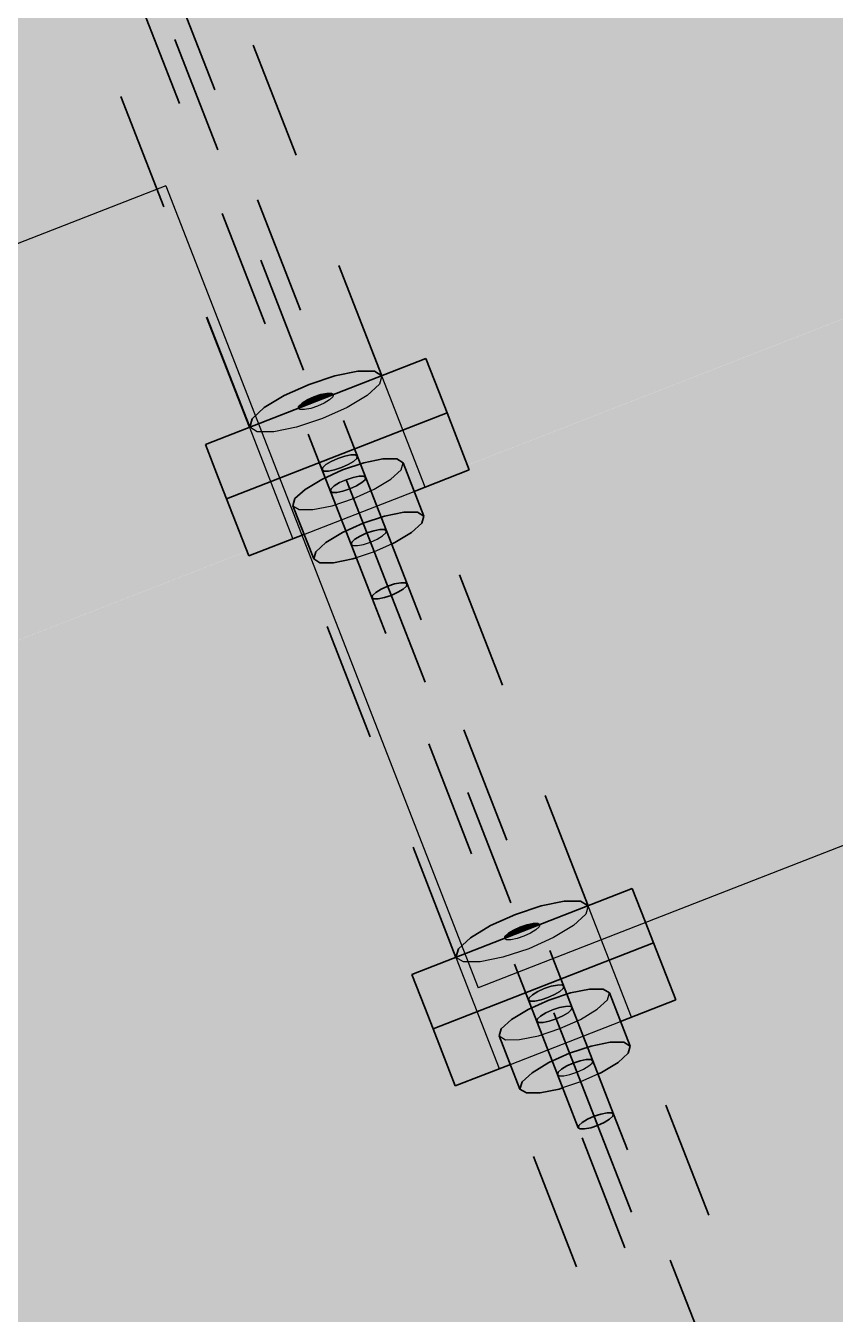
# Model space of a CAD drawing. Header units: metres. Extents: x 2688466 to 2688595, y 1221626 to 1221756.
# Drawn here: x 2688502.209 to 2688502.893, y 1221710.036 to 1221711.125 of the extents above; entities that cross this region are included whole.
import ezdxf

# ---------------------------------------------------------------- set-up
doc = ezdxf.new("R2010")
doc.units = ezdxf.units.M
doc.linetypes.add('AUSGEZOGEN', pattern=[0])
doc.linetypes.add('VERDECKT2_S2', pattern=[0.15, 0.1, -0.05])
doc.layers.add('Beton Ansicht', color=7, linetype='AUSGEZOGEN', lineweight=35)
doc.layers.add('Standard', color=7, linetype='AUSGEZOGEN', lineweight=13)

msp = doc.modelspace()

# ---------------------------------------------------------------- hatches: boundary and pattern name
at = {"layer": 'Beton Ansicht', "linetype": 'AUSGEZOGEN', "lineweight": 13, "true_color": 0xffff1c, "transparency": 33554687}
for points in [[(2688502.5582, 1221710.8158), (2688502.5473, 1221710.8437), (2688502.361, 1221710.7711), (2688502.3718, 1221710.7432)], [(2688502.3718, 1221710.7432), (2688502.3788, 1221710.7252), (2688502.5652, 1221710.7978), (2688502.5582, 1221710.8158)], [(2688502.3788, 1221710.7252), (2688502.3976, 1221710.677), (2688502.4442, 1221710.6951), (2688502.4348, 1221710.7193), (2688502.4366, 1221710.7253), (2688502.4452, 1221710.7331), (2688502.4592, 1221710.7416), (2688502.4767, 1221710.7495), (2688502.4949, 1221710.7555), (2688502.511, 1221710.7588), (2688502.5227, 1221710.7588), (2688502.528, 1221710.7556), (2688502.5374, 1221710.7314), (2688502.584, 1221710.7496), (2688502.5652, 1221710.7978)]]:
    msp.add_hatch(color=2, dxfattribs=at).paths.add_polyline_path(points)
at = {"layer": 'Beton Ansicht', "linetype": 'AUSGEZOGEN', "lineweight": 13, "transparency": 33554687}
for points in [[(2688502.4426, 1221710.806), (2688502.4398, 1221710.8035), (2688502.4404, 1221710.802), (2688502.4436, 1221710.8033)], [(2688502.4471, 1221710.8087), (2688502.4426, 1221710.806), (2688502.4436, 1221710.8033), (2688502.4485, 1221710.8052)], [(2688502.4527, 1221710.8112), (2688502.4471, 1221710.8087), (2688502.4485, 1221710.8052), (2688502.4542, 1221710.8074)], [(2688502.4585, 1221710.8132), (2688502.4527, 1221710.8112), (2688502.4542, 1221710.8074), (2688502.4599, 1221710.8096)], [(2688502.4636, 1221710.8142), (2688502.4585, 1221710.8132), (2688502.4599, 1221710.8096), (2688502.4647, 1221710.8115)], [(2688502.4674, 1221710.8142), (2688502.4636, 1221710.8142), (2688502.4647, 1221710.8115), (2688502.4679, 1221710.8127)], [(2688502.4691, 1221710.8132), (2688502.4674, 1221710.8142), (2688502.4679, 1221710.8127)], [(2688502.4398, 1221710.8035), (2688502.4393, 1221710.8016), (2688502.4404, 1221710.802)], [(2688502.4942, 1221710.7045), (2688502.5124, 1221710.7105), (2688502.4949, 1221710.7555), (2688502.4767, 1221710.7495)], [(2688502.5124, 1221710.7105), (2688502.5286, 1221710.7138), (2688502.511, 1221710.7588), (2688502.4949, 1221710.7555)], [(2688502.5286, 1221710.7138), (2688502.5402, 1221710.7138), (2688502.5227, 1221710.7588), (2688502.511, 1221710.7588)], [(2688502.5402, 1221710.7138), (2688502.5455, 1221710.7105), (2688502.528, 1221710.7556), (2688502.5227, 1221710.7588)], [(2688502.4627, 1221710.6881), (2688502.4768, 1221710.6966), (2688502.4592, 1221710.7416), (2688502.4452, 1221710.7331)], [(2688502.4768, 1221710.6966), (2688502.4942, 1221710.7045), (2688502.4767, 1221710.7495), (2688502.4592, 1221710.7416)], [(2688502.4541, 1221710.6803), (2688502.4627, 1221710.6881), (2688502.4452, 1221710.7331), (2688502.4366, 1221710.7253)], [(2688502.4524, 1221710.6743), (2688502.4541, 1221710.6803), (2688502.4366, 1221710.7253), (2688502.4348, 1221710.7193)], [(2688502.5211, 1221710.6882), (2688502.5352, 1221710.6967), (2688502.5438, 1221710.7046), (2688502.5455, 1221710.7105), (2688502.5402, 1221710.7138), (2688502.5286, 1221710.7138), (2688502.5124, 1221710.7105), (2688502.4942, 1221710.7045), (2688502.4768, 1221710.6966), (2688502.4627, 1221710.6881), (2688502.4541, 1221710.6803), (2688502.4524, 1221710.6743), (2688502.4577, 1221710.671), (2688502.4693, 1221710.671), (2688502.4855, 1221710.6743), (2688502.4884, 1221710.6753), (2688502.484, 1221710.6866), (2688502.4846, 1221710.6885), (2688502.4873, 1221710.691), (2688502.4918, 1221710.6937), (2688502.4974, 1221710.6963), (2688502.5033, 1221710.6982), (2688502.5084, 1221710.6992), (2688502.5121, 1221710.6992), (2688502.5139, 1221710.6982), (2688502.5183, 1221710.6869)], [(2688502.515, 1221710.6513), (2688502.5208, 1221710.6532), (2688502.5033, 1221710.6982), (2688502.4974, 1221710.6963)], [(2688502.5208, 1221710.6532), (2688502.526, 1221710.6542), (2688502.5084, 1221710.6992), (2688502.5033, 1221710.6982)], [(2688502.526, 1221710.6542), (2688502.5297, 1221710.6542), (2688502.5121, 1221710.6992), (2688502.5084, 1221710.6992)], [(2688502.5297, 1221710.6542), (2688502.5314, 1221710.6532), (2688502.5139, 1221710.6982), (2688502.5121, 1221710.6992)], [(2688502.5016, 1221710.6416), (2688502.5021, 1221710.6435), (2688502.4846, 1221710.6885), (2688502.484, 1221710.6866)], [(2688502.5021, 1221710.6435), (2688502.5049, 1221710.646), (2688502.4873, 1221710.691), (2688502.4846, 1221710.6885)], [(2688502.5049, 1221710.646), (2688502.5094, 1221710.6487), (2688502.4918, 1221710.6937), (2688502.4873, 1221710.691)], [(2688502.5094, 1221710.6487), (2688502.515, 1221710.6513), (2688502.4974, 1221710.6963), (2688502.4918, 1221710.6937)], [(2688502.5281, 1221710.6488), (2688502.5308, 1221710.6513), (2688502.5314, 1221710.6532), (2688502.5297, 1221710.6542), (2688502.526, 1221710.6542), (2688502.5208, 1221710.6532), (2688502.515, 1221710.6513), (2688502.5094, 1221710.6487), (2688502.5049, 1221710.646), (2688502.5021, 1221710.6435), (2688502.5016, 1221710.6416), (2688502.5033, 1221710.6406), (2688502.507, 1221710.6406), (2688502.5122, 1221710.6416), (2688502.518, 1221710.6435), (2688502.5236, 1221710.6461)], [(2688502.6215, 1221710.3607), (2688502.617, 1221710.358), (2688502.6181, 1221710.3553), (2688502.6229, 1221710.3572)], [(2688502.6271, 1221710.3632), (2688502.6215, 1221710.3607), (2688502.6229, 1221710.3572), (2688502.6286, 1221710.3594)], [(2688502.633, 1221710.3652), (2688502.6271, 1221710.3632), (2688502.6286, 1221710.3594), (2688502.6343, 1221710.3616)], [(2688502.6381, 1221710.3662), (2688502.633, 1221710.3652), (2688502.6343, 1221710.3616), (2688502.6392, 1221710.3635)], [(2688502.6418, 1221710.3662), (2688502.6381, 1221710.3662), (2688502.6392, 1221710.3635), (2688502.6424, 1221710.3647)], [(2688502.6435, 1221710.3652), (2688502.6418, 1221710.3662), (2688502.6424, 1221710.3647)], [(2688502.6143, 1221710.3555), (2688502.6137, 1221710.3536), (2688502.6149, 1221710.354)], [(2688502.617, 1221710.358), (2688502.6143, 1221710.3555), (2688502.6149, 1221710.354), (2688502.6181, 1221710.3553)], [(2688502.6687, 1221710.2565), (2688502.6869, 1221710.2625), (2688502.6694, 1221710.3075), (2688502.6512, 1221710.3015)], [(2688502.6869, 1221710.2625), (2688502.703, 1221710.2658), (2688502.6855, 1221710.3108), (2688502.6694, 1221710.3075)], [(2688502.703, 1221710.2658), (2688502.7147, 1221710.2658), (2688502.6971, 1221710.3108), (2688502.6855, 1221710.3108)], [(2688502.7147, 1221710.2658), (2688502.72, 1221710.2626), (2688502.7025, 1221710.3076), (2688502.6971, 1221710.3108)], [(2688502.6512, 1221710.2486), (2688502.6687, 1221710.2565), (2688502.6512, 1221710.3015), (2688502.6337, 1221710.2936)], [(2688502.6286, 1221710.2323), (2688502.6371, 1221710.2401), (2688502.6196, 1221710.2851), (2688502.611, 1221710.2773)], [(2688502.6371, 1221710.2401), (2688502.6512, 1221710.2486), (2688502.6337, 1221710.2936), (2688502.6196, 1221710.2851)], [(2688502.6268, 1221710.2263), (2688502.6286, 1221710.2323), (2688502.611, 1221710.2773), (2688502.6093, 1221710.2713)], [(2688502.6956, 1221710.2402), (2688502.7097, 1221710.2487), (2688502.7183, 1221710.2566), (2688502.72, 1221710.2626), (2688502.7147, 1221710.2658), (2688502.703, 1221710.2658), (2688502.6869, 1221710.2625), (2688502.6687, 1221710.2565), (2688502.6512, 1221710.2486), (2688502.6371, 1221710.2401), (2688502.6286, 1221710.2323), (2688502.6268, 1221710.2263), (2688502.6322, 1221710.223), (2688502.6438, 1221710.2231), (2688502.6599, 1221710.2263), (2688502.6629, 1221710.2273), (2688502.6585, 1221710.2386), (2688502.6591, 1221710.2405), (2688502.6618, 1221710.243), (2688502.6663, 1221710.2458), (2688502.6719, 1221710.2483), (2688502.6777, 1221710.2502), (2688502.6829, 1221710.2512), (2688502.6866, 1221710.2512), (2688502.6883, 1221710.2502), (2688502.6927, 1221710.2389)], [(2688502.6894, 1221710.2033), (2688502.6953, 1221710.2052), (2688502.6777, 1221710.2502), (2688502.6719, 1221710.2483)], [(2688502.6953, 1221710.2052), (2688502.7004, 1221710.2062), (2688502.6829, 1221710.2512), (2688502.6777, 1221710.2502)], [(2688502.7004, 1221710.2062), (2688502.7041, 1221710.2062), (2688502.6866, 1221710.2512), (2688502.6829, 1221710.2512)], [(2688502.7041, 1221710.2062), (2688502.7058, 1221710.2052), (2688502.6883, 1221710.2502), (2688502.6866, 1221710.2512)], [(2688502.676, 1221710.1936), (2688502.6766, 1221710.1955), (2688502.6591, 1221710.2405), (2688502.6585, 1221710.2386)], [(2688502.6766, 1221710.1955), (2688502.6793, 1221710.198), (2688502.6618, 1221710.243), (2688502.6591, 1221710.2405)], [(2688502.6793, 1221710.198), (2688502.6838, 1221710.2007), (2688502.6663, 1221710.2458), (2688502.6618, 1221710.243)], [(2688502.6838, 1221710.2007), (2688502.6894, 1221710.2033), (2688502.6719, 1221710.2483), (2688502.6663, 1221710.2458)], [(2688502.7025, 1221710.2008), (2688502.7053, 1221710.2033), (2688502.7058, 1221710.2052), (2688502.7041, 1221710.2062), (2688502.7004, 1221710.2062), (2688502.6953, 1221710.2052), (2688502.6894, 1221710.2033), (2688502.6838, 1221710.2007), (2688502.6793, 1221710.198), (2688502.6766, 1221710.1955), (2688502.676, 1221710.1936), (2688502.6777, 1221710.1926), (2688502.6815, 1221710.1926), (2688502.6866, 1221710.1936), (2688502.6924, 1221710.1955), (2688502.698, 1221710.1981)]]:
    msp.add_hatch(color=5, dxfattribs=at).paths.add_polyline_path(points)
at = {"layer": 'Beton Ansicht', "linetype": 'AUSGEZOGEN', "lineweight": 13, "true_color": 0x00f5f5, "transparency": 33554687}
for points in [[(2688502.7327, 1221710.3678), (2688502.7218, 1221710.3957), (2688502.5355, 1221710.3231), (2688502.5463, 1221710.2952)], [(2688502.5463, 1221710.2952), (2688502.5533, 1221710.2772), (2688502.7397, 1221710.3498), (2688502.7327, 1221710.3678)], [(2688502.5533, 1221710.2772), (2688502.5721, 1221710.229), (2688502.6187, 1221710.2471), (2688502.6093, 1221710.2713), (2688502.611, 1221710.2773), (2688502.6196, 1221710.2851), (2688502.6337, 1221710.2936), (2688502.6512, 1221710.3015), (2688502.6694, 1221710.3075), (2688502.6855, 1221710.3108), (2688502.6971, 1221710.3108), (2688502.7025, 1221710.3076), (2688502.7119, 1221710.2834), (2688502.7585, 1221710.3016), (2688502.7397, 1221710.3498)]]:
    msp.add_hatch(color=4, dxfattribs=at).paths.add_polyline_path(points)
at = {"layer": 'Standard', "linetype": 'AUSGEZOGEN', "lineweight": 13, "transparency": 33554559}
h = msp.add_hatch(color=7, dxfattribs=at)
h.set_gradient(color1=(140, 255, 140), color2=(140, 255, 140), one_color=1)
h.paths.add_polyline_path([(2688507.7296, 1221713.2983), (2688497.1177, 1221709.1655), (2688496.6224, 1221708.9726), (2688496.8051, 1221708.5036), (2688507.9123, 1221712.8293)], flags=0)
at = {"layer": 'Standard', "linetype": 'AUSGEZOGEN', "lineweight": 25, "transparency": 33554687}
h = msp.add_hatch(dxfattribs=at)
h.set_pattern_fill('MUSTER', scale=0.7275, angle=201.28, style=0, pattern_type=2)
h.set_pattern_definition([(201.28, (2688527.21626, 1221729.27115), (-0.413869, -0.941926), [0.7275, -0.7275]), (291.28, (2688527.21626, 1221729.27115), (0.941926, -0.413869), [0.7275, -0.7275])])
h.paths.add_polyline_path([(2688496.6224, 1221708.9726), (2688496.8051, 1221708.5036), (2688501.5164, 1221710.3382), (2688502.4685, 1221709.6683), (2688508.2642, 1221711.9256), (2688507.7296, 1221713.2983), (2688497.1177, 1221709.1655)], flags=0)
at = {"layer": 'Standard', "linetype": 'AUSGEZOGEN', "lineweight": 13, "transparency": 33554559}
h = msp.add_hatch(color=7, dxfattribs=at)
h.set_gradient(color1=(140, 255, 140), color2=(140, 255, 140), one_color=1)
h.paths.add_polyline_path([(2688501.5163, 1221710.3383), (2688502.4685, 1221709.6683), (2688508.2643, 1221711.9254), (2688507.9124, 1221712.8291)], flags=0)

# ---------------------------------------------------------------- linework, layer by layer
at = {"layer": 'Beton Ansicht', "linetype": 'VERDECKT2_S2', "lineweight": 35, "transparency": 33554687}
for p, q in [((2688502.5165, 1221710.6474), (2688498.9431, 1221719.8226)), ((2688502.5101, 1221710.8291), (2688499.0047, 1221719.8299)), ((2688502.5139, 1221710.6982), (2688498.9637, 1221719.8139)), ((2688502.484, 1221710.6866), (2688498.9339, 1221719.8023)), ((2688502.3983, 1221710.7856), (2688498.8929, 1221719.7863)), ((2688502.3983, 1221710.7856), (2688499.7684, 1221717.5382)), ((2688502.3982, 1221710.7856), (2688499.9429, 1221717.0902)), ((2688502.6845, 1221710.3812), (2688502.5467, 1221710.7351)), ((2688502.5727, 1221710.3376), (2688502.4349, 1221710.6915)), ((2688502.5727, 1221710.3376), (2688502.4349, 1221710.6915)), ((2688502.6883, 1221710.2502), (2688502.5314, 1221710.6532)), ((2688502.6917, 1221710.1974), (2688502.5165, 1221710.6474)), ((2688502.6585, 1221710.2386), (2688502.5016, 1221710.6416)), ((2688502.859, 1221709.9332), (2688502.7212, 1221710.2871)), ((2688502.7472, 1221709.8896), (2688502.6094, 1221710.2435)), ((2688502.8662, 1221709.7494), (2688502.6909, 1221710.1994)), ((2688502.8628, 1221709.8022), (2688502.7058, 1221710.2052)), ((2688502.7882, 1221709.9056), (2688502.676, 1221710.1936))]:
    msp.add_line(p, q, dxfattribs=at)
at = {"layer": 'Beton Ansicht', "linetype": 'AUSGEZOGEN', "lineweight": 35, "transparency": 33554687}
for p, q in [((2688502.361, 1221710.7711), (2688502.5473, 1221710.8437)), ((2688502.5582, 1221710.8158), (2688502.5473, 1221710.8437)), ((2688502.4485, 1221710.8218), (2688502.4704, 1221710.8291)), ((2688502.4704, 1221710.8291), (2688502.4897, 1221710.833)), ((2688502.4897, 1221710.833), (2688502.5037, 1221710.833)), ((2688502.5037, 1221710.833), (2688502.5101, 1221710.8291)), ((2688502.4276, 1221710.8124), (2688502.4485, 1221710.8218)), ((2688502.4106, 1221710.8022), (2688502.4276, 1221710.8124)), ((2688502.4398, 1221710.8035), (2688502.4426, 1221710.806)), ((2688502.4426, 1221710.806), (2688502.4471, 1221710.8087)), ((2688502.4471, 1221710.8087), (2688502.4527, 1221710.8112)), ((2688502.4527, 1221710.8112), (2688502.4585, 1221710.8132)), ((2688502.4585, 1221710.8132), (2688502.4636, 1221710.8142)), ((2688502.4636, 1221710.8142), (2688502.4674, 1221710.8142)), ((2688502.4674, 1221710.8142), (2688502.4691, 1221710.8132)), ((2688502.5582, 1221710.8158), (2688502.5652, 1221710.7978)), ((2688502.5652, 1221710.7978), (2688502.3788, 1221710.7252)), ((2688502.4004, 1221710.7928), (2688502.4106, 1221710.8022)), ((2688502.4393, 1221710.8016), (2688502.4398, 1221710.8035)), ((2688502.584, 1221710.7496), (2688502.5652, 1221710.7978)), ((2688502.3983, 1221710.7856), (2688502.4004, 1221710.7928)), ((2688502.361, 1221710.7711), (2688502.3718, 1221710.7432)), ((2688502.4949, 1221710.7555), (2688502.4767, 1221710.7495)), ((2688502.511, 1221710.7588), (2688502.4949, 1221710.7555)), ((2688502.5227, 1221710.7588), (2688502.511, 1221710.7588)), ((2688502.528, 1221710.7556), (2688502.5227, 1221710.7588)), ((2688502.528, 1221710.7556), (2688502.5455, 1221710.7105)), ((2688502.3718, 1221710.7432), (2688502.3788, 1221710.7252)), ((2688502.4592, 1221710.7416), (2688502.4452, 1221710.7331)), ((2688502.4767, 1221710.7495), (2688502.4592, 1221710.7416)), ((2688502.5374, 1221710.7314), (2688502.584, 1221710.7496)), ((2688502.4452, 1221710.7331), (2688502.4366, 1221710.7253)), ((2688502.3788, 1221710.7252), (2688502.3976, 1221710.677)), ((2688502.4366, 1221710.7253), (2688502.4348, 1221710.7193)), ((2688502.4348, 1221710.7193), (2688502.4524, 1221710.6743)), ((2688502.4942, 1221710.7045), (2688502.5124, 1221710.7105)), ((2688502.5124, 1221710.7105), (2688502.5286, 1221710.7138)), ((2688502.5286, 1221710.7138), (2688502.5402, 1221710.7138)), ((2688502.5402, 1221710.7138), (2688502.5455, 1221710.7105)), ((2688502.5455, 1221710.7105), (2688502.5438, 1221710.7046)), ((2688502.4768, 1221710.6966), (2688502.4942, 1221710.7045)), ((2688502.5033, 1221710.6982), (2688502.4974, 1221710.6963)), ((2688502.5084, 1221710.6992), (2688502.5033, 1221710.6982)), ((2688502.5121, 1221710.6992), (2688502.5084, 1221710.6992)), ((2688502.5139, 1221710.6982), (2688502.5121, 1221710.6992)), ((2688502.5314, 1221710.6532), (2688502.5139, 1221710.6982)), ((2688502.5352, 1221710.6967), (2688502.5211, 1221710.6882)), ((2688502.5438, 1221710.7046), (2688502.5352, 1221710.6967)), ((2688502.3976, 1221710.677), (2688502.4442, 1221710.6951)), ((2688502.4541, 1221710.6803), (2688502.4627, 1221710.6881)), ((2688502.4627, 1221710.6881), (2688502.4768, 1221710.6966)), ((2688502.4846, 1221710.6885), (2688502.484, 1221710.6866)), ((2688502.5016, 1221710.6416), (2688502.484, 1221710.6866)), ((2688502.4873, 1221710.691), (2688502.4846, 1221710.6885)), ((2688502.4918, 1221710.6937), (2688502.4873, 1221710.691)), ((2688502.4974, 1221710.6963), (2688502.4918, 1221710.6937)), ((2688502.5211, 1221710.6882), (2688502.5183, 1221710.6869)), ((2688502.4524, 1221710.6743), (2688502.4541, 1221710.6803)), ((2688502.4884, 1221710.6753), (2688502.4855, 1221710.6743)), ((2688502.4577, 1221710.671), (2688502.4524, 1221710.6743)), ((2688502.4693, 1221710.671), (2688502.4577, 1221710.671)), ((2688502.4855, 1221710.6743), (2688502.4693, 1221710.671)), ((2688502.515, 1221710.6513), (2688502.5208, 1221710.6532)), ((2688502.5208, 1221710.6532), (2688502.526, 1221710.6542)), ((2688502.526, 1221710.6542), (2688502.5297, 1221710.6542)), ((2688502.5297, 1221710.6542), (2688502.5314, 1221710.6532)), ((2688502.5314, 1221710.6532), (2688502.5308, 1221710.6513)), ((2688502.5016, 1221710.6416), (2688502.5021, 1221710.6435)), ((2688502.5021, 1221710.6435), (2688502.5049, 1221710.646)), ((2688502.5049, 1221710.646), (2688502.5094, 1221710.6487)), ((2688502.5094, 1221710.6487), (2688502.515, 1221710.6513)), ((2688502.518, 1221710.6435), (2688502.5122, 1221710.6416)), ((2688502.5236, 1221710.6461), (2688502.518, 1221710.6435)), ((2688502.5281, 1221710.6488), (2688502.5236, 1221710.6461)), ((2688502.5308, 1221710.6513), (2688502.5281, 1221710.6488)), ((2688502.5033, 1221710.6406), (2688502.5016, 1221710.6416)), ((2688502.507, 1221710.6406), (2688502.5033, 1221710.6406)), ((2688502.5122, 1221710.6416), (2688502.507, 1221710.6406)), ((2688502.5355, 1221710.3231), (2688502.7218, 1221710.3957)), ((2688502.7327, 1221710.3678), (2688502.7218, 1221710.3957)), ((2688502.623, 1221710.3738), (2688502.6448, 1221710.3811)), ((2688502.6448, 1221710.3811), (2688502.6642, 1221710.385)), ((2688502.6642, 1221710.385), (2688502.6781, 1221710.385)), ((2688502.6781, 1221710.385), (2688502.6845, 1221710.3812)), ((2688502.602, 1221710.3644), (2688502.623, 1221710.3738)), ((2688502.5851, 1221710.3542), (2688502.602, 1221710.3644)), ((2688502.617, 1221710.358), (2688502.6215, 1221710.3607)), ((2688502.6215, 1221710.3607), (2688502.6271, 1221710.3632)), ((2688502.6271, 1221710.3632), (2688502.633, 1221710.3652)), ((2688502.633, 1221710.3652), (2688502.6381, 1221710.3662)), ((2688502.6381, 1221710.3662), (2688502.6418, 1221710.3662)), ((2688502.6418, 1221710.3662), (2688502.6435, 1221710.3652)), ((2688502.7327, 1221710.3678), (2688502.7397, 1221710.3498)), ((2688502.7397, 1221710.3498), (2688502.5533, 1221710.2772)), ((2688502.5748, 1221710.3448), (2688502.5851, 1221710.3542)), ((2688502.6137, 1221710.3536), (2688502.6143, 1221710.3555)), ((2688502.6143, 1221710.3555), (2688502.617, 1221710.358)), ((2688502.7585, 1221710.3016), (2688502.7397, 1221710.3498)), ((2688502.5727, 1221710.3376), (2688502.5748, 1221710.3448)), ((2688502.5355, 1221710.3231), (2688502.5463, 1221710.2952)), ((2688502.6694, 1221710.3075), (2688502.6512, 1221710.3015)), ((2688502.6855, 1221710.3108), (2688502.6694, 1221710.3075)), ((2688502.6971, 1221710.3108), (2688502.6855, 1221710.3108)), ((2688502.7025, 1221710.3076), (2688502.6971, 1221710.3108)), ((2688502.7025, 1221710.3076), (2688502.72, 1221710.2626)), ((2688502.5463, 1221710.2952), (2688502.5533, 1221710.2772)), ((2688502.6512, 1221710.3015), (2688502.6337, 1221710.2936)), ((2688502.7119, 1221710.2834), (2688502.7585, 1221710.3016)), ((2688502.6196, 1221710.2851), (2688502.611, 1221710.2773)), ((2688502.6337, 1221710.2936), (2688502.6196, 1221710.2851)), ((2688502.5533, 1221710.2772), (2688502.5721, 1221710.229)), ((2688502.611, 1221710.2773), (2688502.6093, 1221710.2713)), ((2688502.6093, 1221710.2713), (2688502.6268, 1221710.2263)), ((2688502.6687, 1221710.2565), (2688502.6869, 1221710.2625)), ((2688502.6869, 1221710.2625), (2688502.703, 1221710.2658)), ((2688502.703, 1221710.2658), (2688502.7147, 1221710.2658)), ((2688502.7147, 1221710.2658), (2688502.72, 1221710.2626)), ((2688502.72, 1221710.2626), (2688502.7183, 1221710.2566)), ((2688502.6512, 1221710.2486), (2688502.6687, 1221710.2565)), ((2688502.6777, 1221710.2502), (2688502.6719, 1221710.2483)), ((2688502.6829, 1221710.2512), (2688502.6777, 1221710.2502)), ((2688502.6866, 1221710.2512), (2688502.6829, 1221710.2512)), ((2688502.6883, 1221710.2502), (2688502.6866, 1221710.2512)), ((2688502.7058, 1221710.2052), (2688502.6883, 1221710.2502)), ((2688502.7183, 1221710.2566), (2688502.7097, 1221710.2487)), ((2688502.5721, 1221710.229), (2688502.6187, 1221710.2471)), ((2688502.6286, 1221710.2323), (2688502.6371, 1221710.2401)), ((2688502.6371, 1221710.2401), (2688502.6512, 1221710.2486)), ((2688502.6591, 1221710.2405), (2688502.6585, 1221710.2386)), ((2688502.6618, 1221710.243), (2688502.6591, 1221710.2405)), ((2688502.6663, 1221710.2458), (2688502.6618, 1221710.243)), ((2688502.6719, 1221710.2483), (2688502.6663, 1221710.2458)), ((2688502.6956, 1221710.2402), (2688502.6927, 1221710.2389)), ((2688502.7097, 1221710.2487), (2688502.6956, 1221710.2402)), ((2688502.6268, 1221710.2263), (2688502.6286, 1221710.2323)), ((2688502.676, 1221710.1936), (2688502.6585, 1221710.2386)), ((2688502.6322, 1221710.223), (2688502.6268, 1221710.2263)), ((2688502.6438, 1221710.2231), (2688502.6322, 1221710.223)), ((2688502.6599, 1221710.2263), (2688502.6438, 1221710.2231)), ((2688502.6629, 1221710.2273), (2688502.6599, 1221710.2263)), ((2688502.6766, 1221710.1955), (2688502.6793, 1221710.198)), ((2688502.6793, 1221710.198), (2688502.6838, 1221710.2007)), ((2688502.6838, 1221710.2007), (2688502.6894, 1221710.2033)), ((2688502.6894, 1221710.2033), (2688502.6953, 1221710.2052)), ((2688502.698, 1221710.1981), (2688502.6924, 1221710.1955)), ((2688502.6953, 1221710.2052), (2688502.7004, 1221710.2062)), ((2688502.7025, 1221710.2008), (2688502.698, 1221710.1981)), ((2688502.7004, 1221710.2062), (2688502.7041, 1221710.2062)), ((2688502.7053, 1221710.2033), (2688502.7025, 1221710.2008)), ((2688502.7041, 1221710.2062), (2688502.7058, 1221710.2052)), ((2688502.7058, 1221710.2052), (2688502.7053, 1221710.2033)), ((2688502.676, 1221710.1936), (2688502.6766, 1221710.1955)), ((2688502.6777, 1221710.1926), (2688502.676, 1221710.1936)), ((2688502.6815, 1221710.1926), (2688502.6777, 1221710.1926)), ((2688502.6866, 1221710.1936), (2688502.6815, 1221710.1926)), ((2688502.6924, 1221710.1955), (2688502.6866, 1221710.1936))]:
    msp.add_line(p, q, dxfattribs=at)
at = {"layer": 'Beton Ansicht', "linetype": 'VERDECKT2_S2', "lineweight": 25, "transparency": 33554687}
for p, q in [((2688502.5101, 1221710.8291), (2688502.508, 1221710.822)), ((2688502.5467, 1221710.7351), (2688502.5101, 1221710.8291)), ((2688502.508, 1221710.822), (2688502.4977, 1221710.8125)), ((2688502.4613, 1221710.806), (2688502.4557, 1221710.8035)), ((2688502.4658, 1221710.8088), (2688502.4613, 1221710.806)), ((2688502.4685, 1221710.8113), (2688502.4658, 1221710.8088)), ((2688502.4691, 1221710.8132), (2688502.4685, 1221710.8113)), ((2688502.4977, 1221710.8125), (2688502.4808, 1221710.8023)), ((2688502.441, 1221710.8005), (2688502.4393, 1221710.8016)), ((2688502.4447, 1221710.8005), (2688502.441, 1221710.8005)), ((2688502.4499, 1221710.8016), (2688502.4447, 1221710.8005)), ((2688502.4557, 1221710.8035), (2688502.4499, 1221710.8016)), ((2688502.4808, 1221710.8023), (2688502.4598, 1221710.7929)), ((2688502.4047, 1221710.7817), (2688502.3983, 1221710.7856)), ((2688502.4349, 1221710.6915), (2688502.3983, 1221710.7856)), ((2688502.438, 1221710.7857), (2688502.4186, 1221710.7817)), ((2688502.4598, 1221710.7929), (2688502.438, 1221710.7857)), ((2688502.4186, 1221710.7817), (2688502.4047, 1221710.7817)), ((2688502.4839, 1221710.7622), (2688502.4787, 1221710.7612)), ((2688502.4787, 1221710.7612), (2688502.4839, 1221710.7622)), ((2688502.4876, 1221710.7623), (2688502.4839, 1221710.7622)), ((2688502.4839, 1221710.7622), (2688502.4876, 1221710.7623)), ((2688502.4893, 1221710.7612), (2688502.4876, 1221710.7623)), ((2688502.4876, 1221710.7623), (2688502.4893, 1221710.7612)), ((2688502.4601, 1221710.7515), (2688502.4595, 1221710.7496)), ((2688502.4595, 1221710.7496), (2688502.4601, 1221710.7515)), ((2688502.4628, 1221710.754), (2688502.4601, 1221710.7515)), ((2688502.4601, 1221710.7515), (2688502.4628, 1221710.754)), ((2688502.4673, 1221710.7568), (2688502.4628, 1221710.754)), ((2688502.4628, 1221710.754), (2688502.4673, 1221710.7568)), ((2688502.4729, 1221710.7593), (2688502.4673, 1221710.7568)), ((2688502.4673, 1221710.7568), (2688502.4729, 1221710.7593)), ((2688502.4701, 1221710.7496), (2688502.4759, 1221710.7516)), ((2688502.4759, 1221710.7516), (2688502.4701, 1221710.7496)), ((2688502.4787, 1221710.7612), (2688502.4729, 1221710.7593)), ((2688502.4729, 1221710.7593), (2688502.4787, 1221710.7612)), ((2688502.4759, 1221710.7516), (2688502.4815, 1221710.7541)), ((2688502.4815, 1221710.7541), (2688502.4759, 1221710.7516)), ((2688502.4815, 1221710.7541), (2688502.486, 1221710.7568)), ((2688502.486, 1221710.7568), (2688502.4815, 1221710.7541)), ((2688502.486, 1221710.7568), (2688502.4888, 1221710.7593)), ((2688502.4888, 1221710.7593), (2688502.486, 1221710.7568)), ((2688502.4888, 1221710.7593), (2688502.4893, 1221710.7612)), ((2688502.4893, 1221710.7612), (2688502.4888, 1221710.7593)), ((2688502.5263, 1221710.7496), (2688502.528, 1221710.7556)), ((2688502.4595, 1221710.7496), (2688502.4612, 1221710.7486)), ((2688502.4612, 1221710.7486), (2688502.4595, 1221710.7496)), ((2688502.4612, 1221710.7486), (2688502.4649, 1221710.7486)), ((2688502.4649, 1221710.7486), (2688502.4612, 1221710.7486)), ((2688502.4649, 1221710.7486), (2688502.4701, 1221710.7496)), ((2688502.4701, 1221710.7496), (2688502.4649, 1221710.7486)), ((2688502.4743, 1221710.7388), (2688502.4799, 1221710.7413)), ((2688502.4799, 1221710.7413), (2688502.4743, 1221710.7388)), ((2688502.4799, 1221710.7413), (2688502.4857, 1221710.7432)), ((2688502.4857, 1221710.7432), (2688502.4799, 1221710.7413)), ((2688502.4857, 1221710.7432), (2688502.4909, 1221710.7442)), ((2688502.4909, 1221710.7442), (2688502.4857, 1221710.7432)), ((2688502.4909, 1221710.7442), (2688502.4946, 1221710.7442)), ((2688502.4946, 1221710.7442), (2688502.4909, 1221710.7442)), ((2688502.4958, 1221710.7413), (2688502.493, 1221710.7388)), ((2688502.493, 1221710.7388), (2688502.4958, 1221710.7413)), ((2688502.4946, 1221710.7442), (2688502.4963, 1221710.7432)), ((2688502.4963, 1221710.7432), (2688502.4946, 1221710.7442)), ((2688502.4963, 1221710.7432), (2688502.4958, 1221710.7413)), ((2688502.4958, 1221710.7413), (2688502.4963, 1221710.7432)), ((2688502.5036, 1221710.7332), (2688502.5177, 1221710.7417)), ((2688502.5177, 1221710.7417), (2688502.5263, 1221710.7496)), ((2688502.4442, 1221710.6951), (2688502.5374, 1221710.7314)), ((2688502.4665, 1221710.7316), (2688502.4671, 1221710.7335)), ((2688502.4671, 1221710.7335), (2688502.4665, 1221710.7316)), ((2688502.4682, 1221710.7306), (2688502.4665, 1221710.7316)), ((2688502.4665, 1221710.7316), (2688502.4682, 1221710.7306)), ((2688502.4671, 1221710.7335), (2688502.4698, 1221710.736)), ((2688502.4698, 1221710.736), (2688502.4671, 1221710.7335)), ((2688502.4719, 1221710.7306), (2688502.4682, 1221710.7306)), ((2688502.4682, 1221710.7306), (2688502.4719, 1221710.7306)), ((2688502.4698, 1221710.736), (2688502.4743, 1221710.7388)), ((2688502.4743, 1221710.7388), (2688502.4698, 1221710.736)), ((2688502.4771, 1221710.7316), (2688502.4719, 1221710.7306)), ((2688502.4719, 1221710.7306), (2688502.4771, 1221710.7316)), ((2688502.4829, 1221710.7335), (2688502.4771, 1221710.7316)), ((2688502.4771, 1221710.7316), (2688502.4829, 1221710.7335)), ((2688502.4885, 1221710.7361), (2688502.4829, 1221710.7335)), ((2688502.4829, 1221710.7335), (2688502.4885, 1221710.7361)), ((2688502.4861, 1221710.7253), (2688502.5036, 1221710.7332)), ((2688502.493, 1221710.7388), (2688502.4885, 1221710.7361)), ((2688502.4885, 1221710.7361), (2688502.493, 1221710.7388)), ((2688502.4348, 1221710.7193), (2688502.4402, 1221710.716)), ((2688502.4518, 1221710.7161), (2688502.4679, 1221710.7193)), ((2688502.4679, 1221710.7193), (2688502.4861, 1221710.7253)), ((2688502.4402, 1221710.716), (2688502.4518, 1221710.7161)), ((2688502.5133, 1221710.6963), (2688502.5139, 1221710.6982)), ((2688502.484, 1221710.6866), (2688502.4857, 1221710.6856)), ((2688502.4895, 1221710.6856), (2688502.4946, 1221710.6866)), ((2688502.4946, 1221710.6866), (2688502.5004, 1221710.6885)), ((2688502.5004, 1221710.6885), (2688502.506, 1221710.6911)), ((2688502.5183, 1221710.6869), (2688502.5036, 1221710.6803)), ((2688502.506, 1221710.6911), (2688502.5105, 1221710.6938)), ((2688502.5105, 1221710.6938), (2688502.5133, 1221710.6963)), ((2688502.4857, 1221710.6856), (2688502.4895, 1221710.6856)), ((2688502.5036, 1221710.6803), (2688502.4884, 1221710.6753)), ((2688502.6845, 1221710.3812), (2688502.6824, 1221710.374)), ((2688502.7212, 1221710.2871), (2688502.6845, 1221710.3812)), ((2688502.6824, 1221710.374), (2688502.6722, 1221710.3645)), ((2688502.6402, 1221710.3608), (2688502.6357, 1221710.358)), ((2688502.643, 1221710.3633), (2688502.6402, 1221710.3608)), ((2688502.6435, 1221710.3652), (2688502.643, 1221710.3633)), ((2688502.6722, 1221710.3645), (2688502.6552, 1221710.3543)), ((2688502.6154, 1221710.3525), (2688502.6137, 1221710.3536)), ((2688502.6192, 1221710.3525), (2688502.6154, 1221710.3525)), ((2688502.6243, 1221710.3536), (2688502.6192, 1221710.3525)), ((2688502.6301, 1221710.3555), (2688502.6243, 1221710.3536)), ((2688502.6357, 1221710.358), (2688502.6301, 1221710.3555)), ((2688502.6552, 1221710.3543), (2688502.6343, 1221710.3449)), ((2688502.6094, 1221710.2435), (2688502.5727, 1221710.3376)), ((2688502.5791, 1221710.3337), (2688502.5727, 1221710.3376)), ((2688502.6124, 1221710.3377), (2688502.5931, 1221710.3338)), ((2688502.6343, 1221710.3449), (2688502.6124, 1221710.3377)), ((2688502.5931, 1221710.3338), (2688502.5791, 1221710.3337)), ((2688502.6373, 1221710.306), (2688502.6345, 1221710.3035)), ((2688502.6345, 1221710.3035), (2688502.6373, 1221710.306)), ((2688502.6418, 1221710.3088), (2688502.6373, 1221710.306)), ((2688502.6373, 1221710.306), (2688502.6418, 1221710.3088)), ((2688502.6474, 1221710.3113), (2688502.6418, 1221710.3088)), ((2688502.6418, 1221710.3088), (2688502.6474, 1221710.3113)), ((2688502.6532, 1221710.3132), (2688502.6474, 1221710.3113)), ((2688502.6474, 1221710.3113), (2688502.6532, 1221710.3132)), ((2688502.6504, 1221710.3036), (2688502.656, 1221710.3061)), ((2688502.656, 1221710.3061), (2688502.6504, 1221710.3036)), ((2688502.6584, 1221710.3142), (2688502.6532, 1221710.3132)), ((2688502.6532, 1221710.3132), (2688502.6584, 1221710.3142)), ((2688502.656, 1221710.3061), (2688502.6605, 1221710.3088)), ((2688502.6605, 1221710.3088), (2688502.656, 1221710.3061)), ((2688502.6621, 1221710.3143), (2688502.6584, 1221710.3142)), ((2688502.6584, 1221710.3142), (2688502.6621, 1221710.3143)), ((2688502.6605, 1221710.3088), (2688502.6632, 1221710.3113)), ((2688502.6632, 1221710.3113), (2688502.6605, 1221710.3088)), ((2688502.6638, 1221710.3132), (2688502.6621, 1221710.3143)), ((2688502.6621, 1221710.3143), (2688502.6638, 1221710.3132)), ((2688502.6632, 1221710.3113), (2688502.6638, 1221710.3132)), ((2688502.6638, 1221710.3132), (2688502.6632, 1221710.3113)), ((2688502.7007, 1221710.3016), (2688502.7025, 1221710.3076)), ((2688502.6345, 1221710.3035), (2688502.634, 1221710.3016)), ((2688502.634, 1221710.3016), (2688502.6345, 1221710.3035)), ((2688502.634, 1221710.3016), (2688502.6357, 1221710.3006)), ((2688502.6357, 1221710.3006), (2688502.634, 1221710.3016)), ((2688502.6357, 1221710.3006), (2688502.6394, 1221710.3006)), ((2688502.6394, 1221710.3006), (2688502.6357, 1221710.3006)), ((2688502.6394, 1221710.3006), (2688502.6446, 1221710.3016)), ((2688502.6446, 1221710.3016), (2688502.6394, 1221710.3006)), ((2688502.6446, 1221710.3016), (2688502.6504, 1221710.3036)), ((2688502.6504, 1221710.3036), (2688502.6446, 1221710.3016)), ((2688502.6544, 1221710.2933), (2688502.6602, 1221710.2952)), ((2688502.6602, 1221710.2952), (2688502.6544, 1221710.2933)), ((2688502.6602, 1221710.2952), (2688502.6654, 1221710.2962)), ((2688502.6654, 1221710.2962), (2688502.6602, 1221710.2952)), ((2688502.6654, 1221710.2962), (2688502.6691, 1221710.2963)), ((2688502.6691, 1221710.2963), (2688502.6654, 1221710.2962)), ((2688502.6691, 1221710.2963), (2688502.6708, 1221710.2952)), ((2688502.6708, 1221710.2952), (2688502.6691, 1221710.2963)), ((2688502.6708, 1221710.2952), (2688502.6702, 1221710.2933)), ((2688502.6702, 1221710.2933), (2688502.6708, 1221710.2952)), ((2688502.6921, 1221710.2937), (2688502.7007, 1221710.3016)), ((2688502.6187, 1221710.2471), (2688502.7119, 1221710.2834)), ((2688502.641, 1221710.2836), (2688502.6415, 1221710.2855)), ((2688502.6415, 1221710.2855), (2688502.641, 1221710.2836)), ((2688502.6427, 1221710.2826), (2688502.641, 1221710.2836)), ((2688502.641, 1221710.2836), (2688502.6427, 1221710.2826)), ((2688502.6415, 1221710.2855), (2688502.6443, 1221710.288)), ((2688502.6443, 1221710.288), (2688502.6415, 1221710.2855)), ((2688502.6443, 1221710.288), (2688502.6488, 1221710.2908)), ((2688502.6488, 1221710.2908), (2688502.6443, 1221710.288)), ((2688502.6516, 1221710.2836), (2688502.6464, 1221710.2826)), ((2688502.6464, 1221710.2826), (2688502.6516, 1221710.2836)), ((2688502.6488, 1221710.2908), (2688502.6544, 1221710.2933)), ((2688502.6544, 1221710.2933), (2688502.6488, 1221710.2908)), ((2688502.6574, 1221710.2856), (2688502.6516, 1221710.2836)), ((2688502.6516, 1221710.2836), (2688502.6574, 1221710.2856)), ((2688502.663, 1221710.2881), (2688502.6574, 1221710.2856)), ((2688502.6574, 1221710.2856), (2688502.663, 1221710.2881)), ((2688502.6606, 1221710.2774), (2688502.6781, 1221710.2852)), ((2688502.6675, 1221710.2908), (2688502.663, 1221710.2881)), ((2688502.663, 1221710.2881), (2688502.6675, 1221710.2908)), ((2688502.6702, 1221710.2933), (2688502.6675, 1221710.2908)), ((2688502.6675, 1221710.2908), (2688502.6702, 1221710.2933)), ((2688502.6781, 1221710.2852), (2688502.6921, 1221710.2937)), ((2688502.6424, 1221710.2713), (2688502.6606, 1221710.2774)), ((2688502.6464, 1221710.2826), (2688502.6427, 1221710.2826)), ((2688502.6427, 1221710.2826), (2688502.6464, 1221710.2826)), ((2688502.6093, 1221710.2713), (2688502.6146, 1221710.268)), ((2688502.6146, 1221710.268), (2688502.6263, 1221710.2681)), ((2688502.6263, 1221710.2681), (2688502.6424, 1221710.2713)), ((2688502.6878, 1221710.2483), (2688502.6883, 1221710.2502)), ((2688502.6691, 1221710.2386), (2688502.6749, 1221710.2405)), ((2688502.6749, 1221710.2405), (2688502.6805, 1221710.2431)), ((2688502.6805, 1221710.2431), (2688502.685, 1221710.2458)), ((2688502.685, 1221710.2458), (2688502.6878, 1221710.2483)), ((2688502.6585, 1221710.2386), (2688502.6602, 1221710.2376)), ((2688502.6602, 1221710.2376), (2688502.6639, 1221710.2376)), ((2688502.6781, 1221710.2323), (2688502.6629, 1221710.2273)), ((2688502.6639, 1221710.2376), (2688502.6691, 1221710.2386)), ((2688502.6927, 1221710.2389), (2688502.6781, 1221710.2323))]:
    msp.add_line(p, q, dxfattribs=at)

doc.saveas('drawing.dxf')
